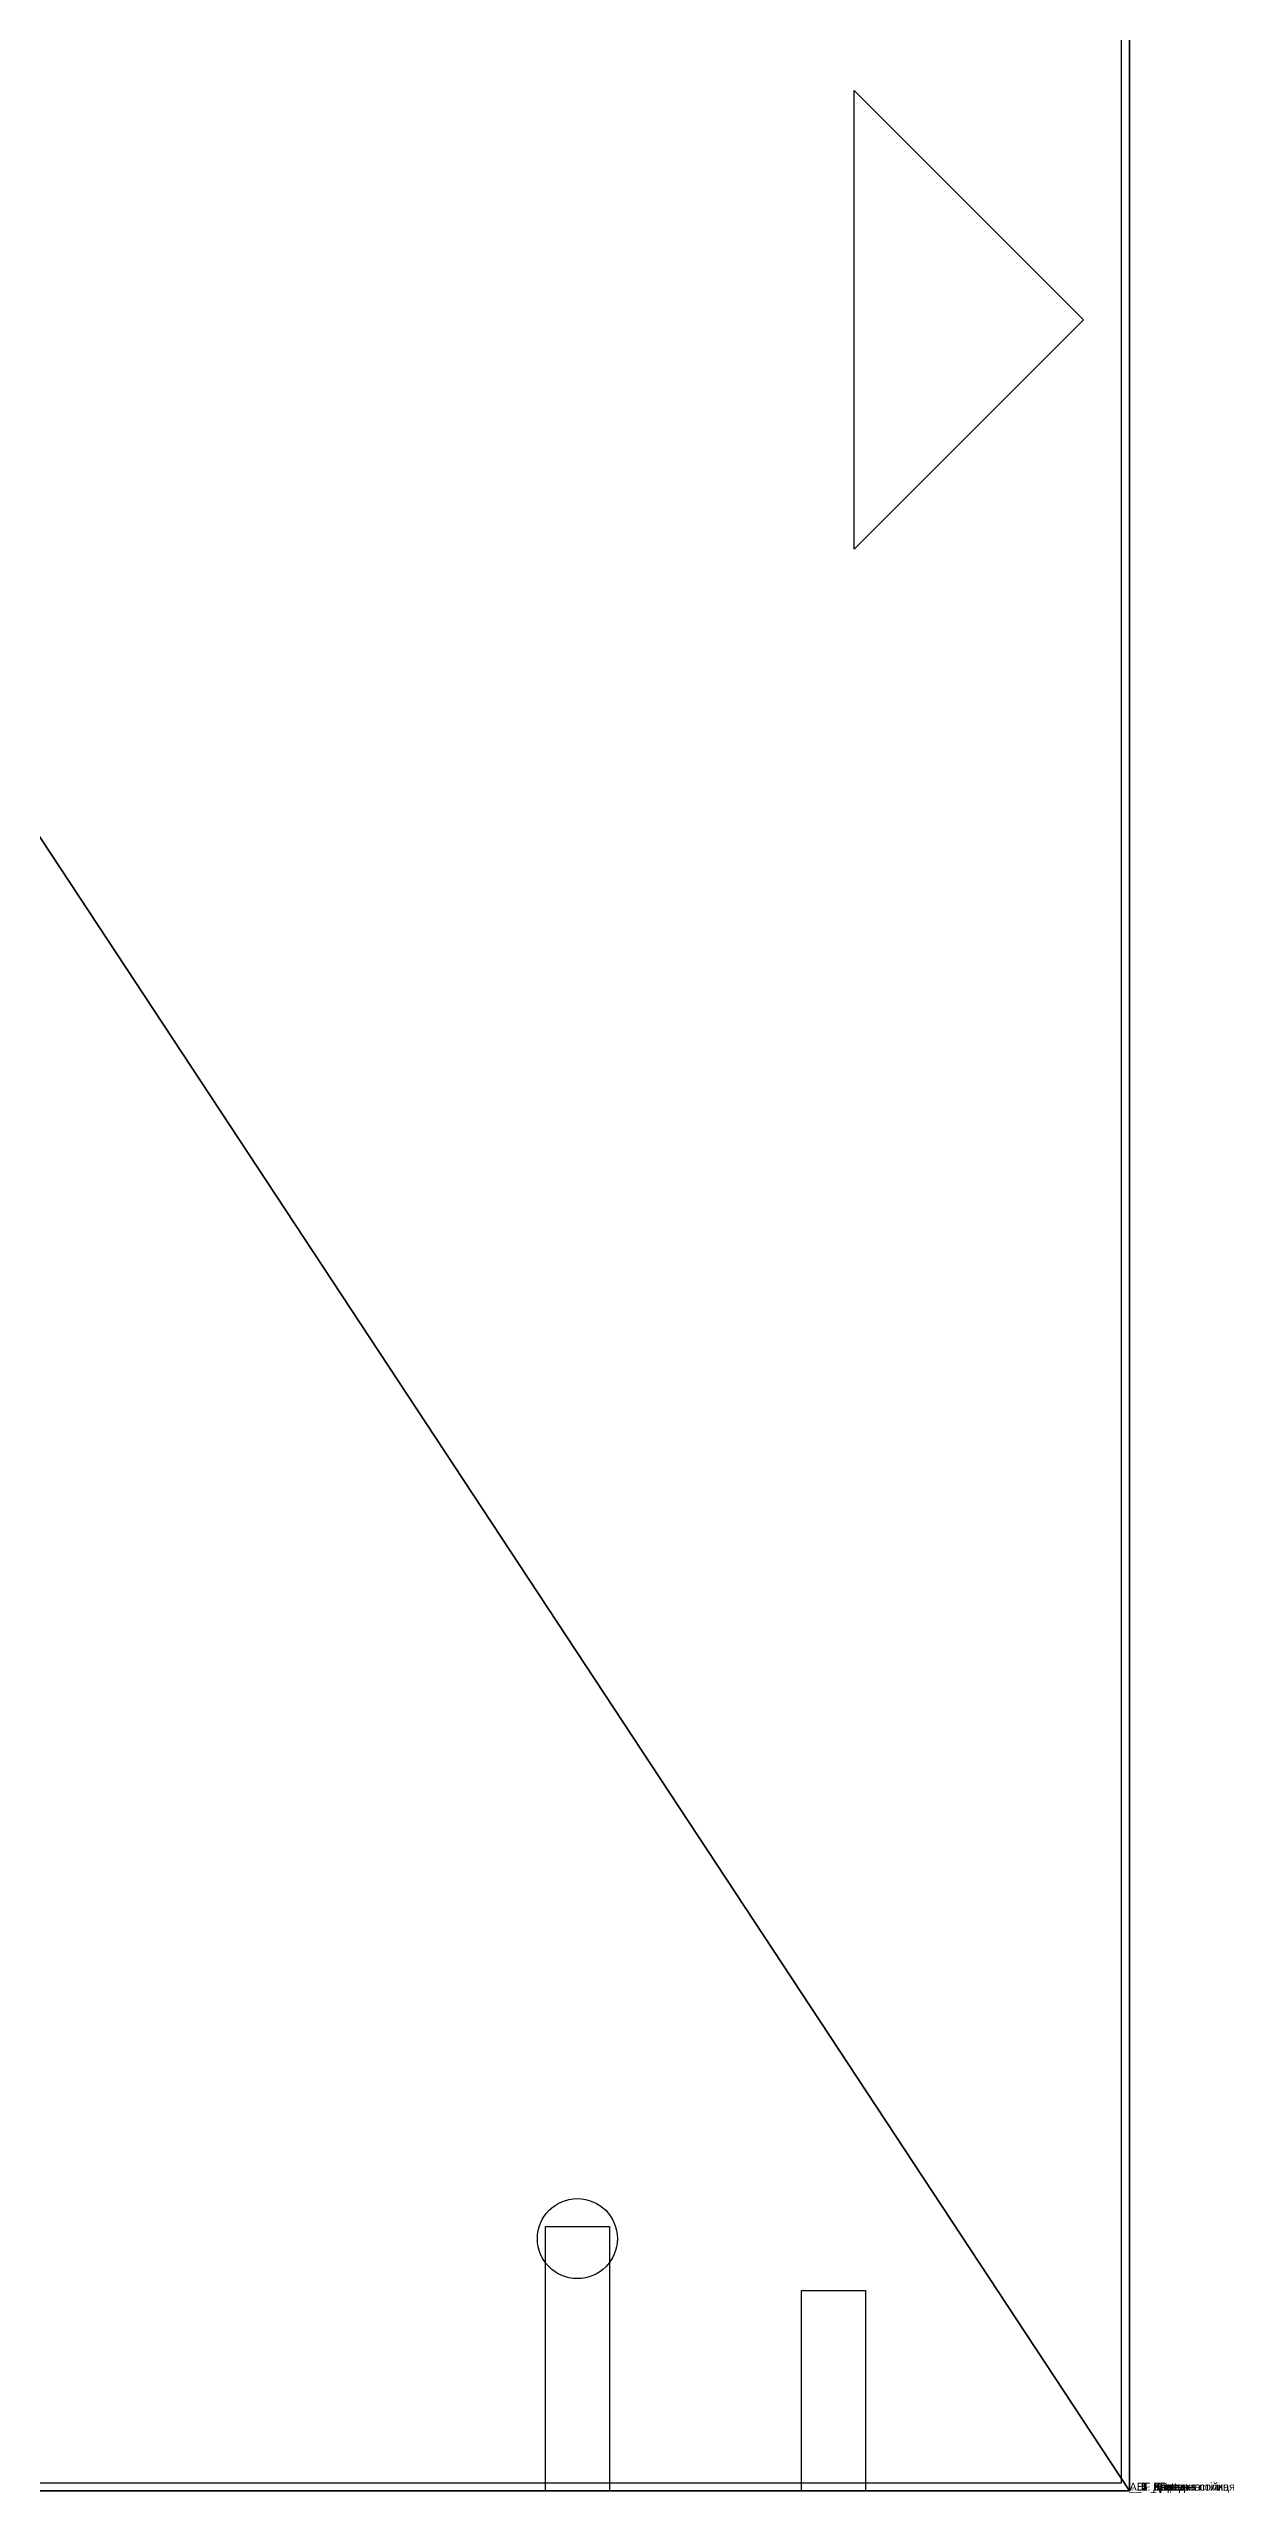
# Model space of a CAD drawing. Header units: millimetres. Extents: x -3498 to 36, y -676 to 1664.
# Drawn here: x -135 to 13.1, y -0.3 to 305.1 of the extents above; entities that cross this region are included whole.
import ezdxf

# ---------------------------------------------------------------- set-up
doc = ezdxf.new("R2010")
doc.units = ezdxf.units.MM
doc.header["$LTSCALE"] = 25.4
doc.layers.get('0').update_dxf_attribs({"true_color": 0xffffff})
for name, color, linetype, true_color in [('ABF-DSIDE-8', 32, 'Continuous', 0xcc5400), ('ABF_cuttingLines', 134, 'Continuous', 0x009987), ('ABF_edgeBanding', 252, 'Continuous', 0x777799), ('DEPTH14-$89260', 22, 'Continuous', 0xcc4400)]:
    doc.layers.add(name, color=color, linetype=linetype, true_color=true_color)

# ---------------------------------------------------------------- blocks, each defined once
blk = doc.blocks.new('Group154#1')
at = {"layer": 'DEPTH14-$89260', "color": 0}
blk.add_circle((-32, 31.5), 5, dxfattribs=at)
blk = doc.blocks.new('Group156#1')
at = {"layer": 'ABF-DSIDE-8', "color": 0, "extrusion": (0, 1, 0)}
for centre in [(32, -9), (0, -9)]:
    blk.add_circle(centre, 4, dxfattribs=at)
blk = doc.blocks.new('Group157#1')
at = {"layer": 'ABF-DSIDE-8', "color": 0}
for points in [[(-36, 0, 0), (-36, 33, 0), (-28, 33, 0), (-28, 0, 0), (-36, 0, 0)], [(-4, 0, 0), (-4, 25, 0), (4, 25, 0), (4, 0, 0), (-4, 0, 0)]]:
    blk.add_polyline3d(points, close=True, dxfattribs=at)
blk = doc.blocks.new('Group213#1')
at = {"layer": 'ABF_cuttingLines', "color": 0}
blk.add_polyline3d([(-25, 580, 0), (-25, 1120.5, 0), (-380.5, 1120.5, 0), (-380.5, 580, 0), (-25, 580, 0)], close=True, dxfattribs=at)
blk = doc.blocks.new('Group214#1')
at = {"layer": 'ABF_edgeBanding', "color": 0}
blk.add_polyline3d([(-29.77, 850.25, 0), (-58.42, 821.6, 0), (-58.42, 878.9, 0), (-29.77, 850.25, 0)], close=True, dxfattribs=at)
blk = doc.blocks.new('_______ ______#3')
at = {"color": 0}
for p, q in [((-24, 579), (-24, 1121.5)), ((-24, 579, 18), (-24, 1121.5, 18)), ((-24, 579), (-24, 1121.5)), ((-24, 579, 18), (-24, 1121.5, 18)), ((-381.5, 579), (-24, 579)), ((-381.5, 579, 18), (-24, 579, 18)), ((-381.5, 579), (-24, 579)), ((-381.5, 579, 18), (-24, 579, 18)), ((-24, 579), (-24, 579, 18)), ((-24, 579), (-24, 579, 18))]:
    blk.add_line(p, q, dxfattribs=at)
for name in ['Group154#1', 'Group157#1', 'Group156#1']:
    blk.add_blockref(name, (-61, 579, 18), dxfattribs=at)
at = {"layer": 'ABF_cuttingLines', "color": 0}
blk.add_blockref('Group213#1', (0, 0, 18), dxfattribs=at)
at = {"layer": 'ABF_edgeBanding', "color": 0}
blk.add_blockref('Group214#1', (0, 0, 18), dxfattribs=at)
at = {"color": 0}
mesh = blk.add_polyface(dxfattribs=at)
corners = [(-381.5, 1121.5), (-24, 579), (-381.5, 579), (-24, 1121.5)]
mesh.append_faces([[corners[k] for k in face] for face in [(0, 1, 2), (1, 0, 3)]], dxfattribs={"vtx0": -1, "color": 0})
at = {"color": 7, "true_color": 0xffffff}
mesh = blk.add_polyface(dxfattribs=at)
corners = [(-24, 579, 18), (-381.5, 1121.5, 18), (-381.5, 579, 18), (-24, 1121.5, 18)]
mesh.append_faces([[corners[k] for k in face] for face in [(0, 1, 2), (1, 0, 3)]], dxfattribs={"vtx0": -1, "color": 7})
at = {"color": 0}
mesh = blk.add_polyface(dxfattribs=at)
corners = [(-24, 1121.5), (-24, 579, 18), (-24, 579), (-24, 1121.5, 18)]
mesh.append_faces([[corners[k] for k in face] for face in [(0, 1, 2), (1, 0, 3)]], dxfattribs={"vtx0": -1, "color": 0})
mesh = blk.add_polyface(dxfattribs=at)
corners = [(-24, 579, 18), (-381.5, 579), (-24, 579), (-381.5, 579, 18)]
mesh.append_faces([[corners[k] for k in face] for face in [(0, 1, 2), (1, 0, 3)]], dxfattribs={"vtx0": -1, "color": 0})
blk = doc.blocks.new('___#7')
blk = doc.blocks.new('___#8')
blk = doc.blocks.new('___#9')
blk = doc.blocks.new('___#10')
blk = doc.blocks.new('___#17')
blk = doc.blocks.new('___#18')
blk = doc.blocks.new('THICKNESS_18')
at = {"color": 0}
ref = blk.add_blockref('___#18', (-3497.5, -18), dxfattribs=at)
ref.add_attrib('Skp_GroupInstanceName', '__3. ЗС', (0, 0), dxfattribs={"height": 1})
ref = blk.add_blockref('___#17', (-1966, -18), dxfattribs=at)
ref.add_attrib('Skp_GroupInstanceName', '__7. Боковина', (0, 0), dxfattribs={"height": 1})
ref = blk.add_blockref('___#10', (-1956, -18), dxfattribs=at)
ref.add_attrib('Skp_GroupInstanceName', '__6. Боковина', (0, 0), dxfattribs={"height": 1})
ref = blk.add_blockref('___#9', (-1569, -18), dxfattribs=at)
ref.add_attrib('Skp_GroupInstanceName', '__5. Середня стійка', (0, 0), dxfattribs={"height": 1})
ref = blk.add_blockref('___#8', (-1177.5, 1140), dxfattribs=at)
ref.add_attrib('Skp_GroupInstanceName', '__1. Дно', (0, 0), dxfattribs={"height": 1})
ref = blk.add_blockref('___#7', (-767.5, 0), dxfattribs=at)
ref.add_attrib('Skp_GroupInstanceName', '__4. Криша', (0, 0), dxfattribs={"height": 1})
ref = blk.add_blockref('_______ ______#3', (24, -579), dxfattribs=at)
ref.add_attrib('Skp_GroupInstanceName', '__2. Жорстка полиця', (0, 0), dxfattribs={"height": 1})
blk = doc.blocks.new('Group205#2')

msp = doc.modelspace()

# ---------------------------------------------------------------- block references
at = {"color": 0}
ref = msp.add_blockref('THICKNESS_18', (0, 0), dxfattribs=at)
ref.add_attrib('Skp_ComponentInstanceName', 'ABF_Flatten', (0, 0), dxfattribs={"height": 0.2})
ref = msp.add_blockref('Group205#2', (0, 0), dxfattribs=at)
ref.add_attrib('Skp_GroupInstanceName', 'ABF_Flatten', (0, 0), dxfattribs={"height": 1})

doc.saveas('drawing.dxf')
